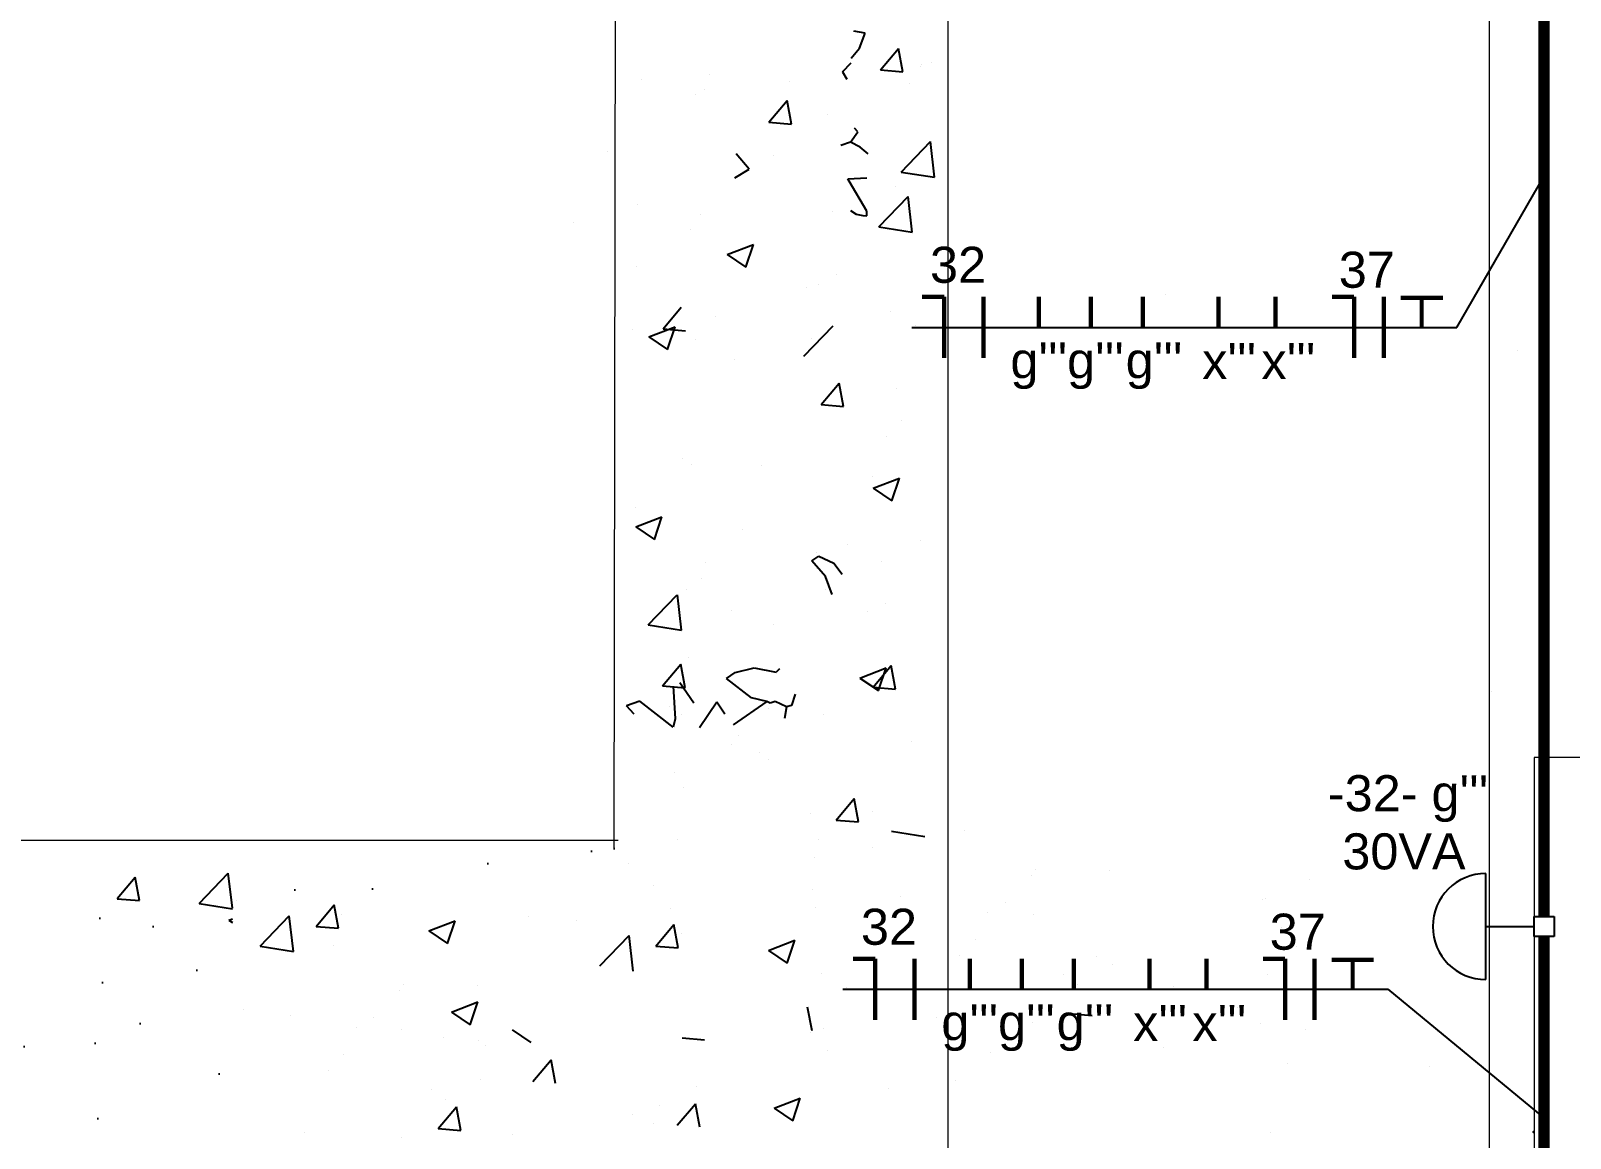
# Model space of a CAD drawing. Header units: millimetres. Extents: x 6597 to 20911, y -10306 to -132.
# Drawn here: x 12063.7 to 12473.5, y -5848.8 to -5553.9 of the extents above; entities that cross this region are included whole.
import ezdxf

# ---------------------------------------------------------------- set-up
doc = ezdxf.new("R2010")
doc.units = ezdxf.units.MM
doc.header["$LTSCALE"] = 25
doc.header["$MEASUREMENT"] = 0
doc.linetypes.add('CONTINU', pattern=[0])
doc.linetypes.add('DASHDOT2', pattern=[12.7, 6.35, -3.175, 0, -3.175])
for name, color, linetype in [('CIRCUITOS', 7, 'Continuous'), ('Iluminação1', 1, 'Continuous'), ('MAAI - VEGETAÇÃO', 106, 'Continuous')]:
    doc.layers.add(name, color=color, linetype=linetype)
doc.layers.add('EL-Condutos', color=5, linetype='Continuous', lineweight=30)
doc.layers.add('MAAI - ALVENARIA', color=7, linetype='Continuous', lineweight=0)
doc.styles.add('Arial', font='arial.ttf')

msp = doc.modelspace()

# ---------------------------------------------------------------- hatches: boundary and pattern name
at = {"layer": 'MAAI - VEGETAÇÃO', "transparency": 33554559}
h = msp.add_hatch(dxfattribs=at)
h.set_pattern_fill('AR-CONC', color=256, scale=10)
h.set_pattern_definition([(50, (-24217.496, -17853.917), (71.72602, -6.27521), [7.5, -82.5]), (355, (-24217.496, -17853.92), (-13.87513, 75.21921), [6, -66]), (100.45144, (-24211.52, -17854.44), (57.85088, 68.944), [6.37402, -70.11421]), (46.1842, (-24217.5, -17833.92), (106.72413, -16.55193), [11.25, -123.75]), (96.63564, (-24208.6, -17835.3), (93.4662, 97.41186), [9.56103, -105.17138]), (351.18416, (-24217.5, -17833.92), (93.4662, 97.41186), [9, -99]), (21, (-24207.496, -17838.917), (59.690705, -40.26189), [7.5, -82.5]), (326, (-24207.496, -17838.92), (24.33153, 72.515), [6, -66]), (71.45144, (-24202.52, -17842.27), (84.02224, 32.25312), [6.37402, -70.11421]), (37.5, (-24217.496, -17853.917), (1.215986, 33.289385), [0, -65.2, 0, -67, 0, -66.25]), (7.5, (-24217.496, -17853.917), (26.306954, 39.44117), [0, -38.2, 0, -63.7, 0, -25.25]), (327.5, (-24239.796, -17853.917), (53.382244, -2.255487), [0, -25, 0, -78, 0, -103.5]), (317.5, (-24249.796, -17853.917), (58.318617, 10.0105), [0, -32.5, 0, -51.8, 0, -73.5])])
h.paths.add_polyline_path([(12117.36, -5784.38), (12220.02, -5784.38), (12220.02, -5769.38), (11189.36, -5769.38), (11189.36, -5869.38), (11199.36, -5869.38), (11295.36, -5869.38), (11714.04, -5868.58), (11885.71, -5869.38), (12017.36, -5869.38), (12056.86, -5869.38), (12068.86, -5869.38), (12117.36, -5869.38), (12117.36, -5839.56), (12117.36, -5839.56), (12117.36, -5827.56)])

# ---------------------------------------------------------------- linework, layer by layer
at = {"layer": 'CIRCUITOS'}
for p, q in [((12443.29, -5632.85), (12466.36, -5592.9)), ((12298.2, -5632.85), (12443.29, -5632.85)), ((12279.82, -5809.11), (12424.9, -5809.11)), ((12424.9, -5809.11), (12466.51, -5843.42))]:
    msp.add_line(p, q, dxfattribs=at)
for points, const_width in [([(12300.93, -5624.72), (12306.85, -5624.72)], 1.16), ([(12306.85, -5624.72), (12306.85, -5640.98)], 1.16), ([(12317.28, -5624.72), (12317.28, -5640.98)], 1.16), ([(12332.04, -5624.72), (12332.04, -5632.85)], 1.16), ([(12345.89, -5624.72), (12345.89, -5632.85)], 1.16), ([(12359.74, -5624.72), (12359.74, -5632.85)], 1.16), ([(12379.86, -5624.72), (12379.86, -5632.85)], 1.16), ([(12395.05, -5624.72), (12395.05, -5632.85)], 1.16), ([(12410.05, -5624.72), (12415.96, -5624.72)], 1.16), ([(12415.96, -5624.72), (12415.96, -5640.98)], 1.16), ([(12423.83, -5624.72), (12423.83, -5640.98)], 1.16), ([(12428.33, -5625.01), (12439.57, -5625.01)], 1.11), ([(12433.95, -5625.01), (12433.95, -5632.85)], 1.11), ([(12282.55, -5800.98), (12288.47, -5800.98)], 1.16), ([(12288.47, -5800.98), (12288.47, -5817.24)], 1.16), ([(12298.9, -5800.98), (12298.9, -5817.24)], 1.16), ([(12313.66, -5800.98), (12313.66, -5809.11)], 1.16), ([(12327.51, -5800.98), (12327.51, -5809.11)], 1.16), ([(12341.36, -5800.98), (12341.36, -5809.11)], 1.16), ([(12361.48, -5800.98), (12361.48, -5809.11)], 1.16), ([(12376.67, -5800.98), (12376.67, -5809.11)], 1.16), ([(12391.67, -5800.98), (12397.58, -5800.98)], 1.16), ([(12397.58, -5800.98), (12397.58, -5817.24)], 1.16), ([(12405.44, -5800.98), (12405.44, -5817.24)], 1.16), ([(12409.95, -5801.27), (12421.19, -5801.27)], 1.11), ([(12415.57, -5801.27), (12415.57, -5809.11)], 1.11)]:
    msp.add_lwpolyline(points, dxfattribs=dict(at, const_width=const_width))
at = {"layer": 'EL-Condutos', "const_width": 3}
for points in [[(12466.51, -5497.05), (12466.51, -5789.75)], [(12466.51, -5795.05), (12466.51, -6030.09)]]:
    msp.add_lwpolyline(points, dxfattribs=at)
at = {"layer": 'Iluminação1', "color": 1}
for p, q in [((12451.01, -5806.52), (12451.01, -5778.27)), ((12451.01, -5806.52), (12451.01, -5778.27)), ((12463.86, -5795.05), (12463.86, -5789.75)), ((12463.86, -5789.75), (12469.16, -5789.75)), ((12463.86, -5795.05), (12463.86, -5789.75)), ((12463.86, -5789.75), (12469.16, -5789.75)), ((12469.16, -5789.75), (12469.16, -5795.05)), ((12469.16, -5789.75), (12469.16, -5795.05)), ((12451.01, -5792.4), (12463.86, -5792.4)), ((12451.01, -5792.4), (12463.86, -5792.4)), ((12469.16, -5795.05), (12463.86, -5795.05)), ((12469.16, -5795.05), (12463.86, -5795.05))]:
    msp.add_line(p, q, dxfattribs=at)
msp.add_arc((12451.01, -5792.4), 14.12, 90, 270, dxfattribs=at)
msp.add_arc((12451.01, -5792.4), 14.12, 90, 270, dxfattribs=at)
at = {"layer": 'MAAI - ALVENARIA'}
for p, q in [((12218.96, -5771.65), (12220.02, -5129.4)), ((12307.86, -5857.38), (12307.86, -5353.4)), ((12451.86, -5353.4), (12451.86, -5857.38)), ((12478.86, -5747.4), (12463.86, -5747.4)), ((11149.36, -5769.38), (12220.02, -5769.38))]:
    msp.add_line(p, q, dxfattribs=at)
at = {"layer": 'MAAI - ALVENARIA', "linetype": 'CONTINU'}
msp.add_line((12463.86, -5747.4), (12463.86, -6036.64), dxfattribs=at)
at = {"layer": 'MAAI - VEGETAÇÃO', "transparency": 33554559}
for p, q in [((12285.81, -5554.55), (12282.81, -5554.02)), ((12284.32, -5558.53), (12285.81, -5554.55)), ((12282.11, -5561.2), (12284.32, -5558.53)), ((12279.76, -5564.84), (12282.04, -5562.41)), ((12279.76, -5564.84), (12280.95, -5566.77)), ((12281.86, -5583.58), (12283.83, -5580.82)), ((12283.83, -5580.82), (12282.92, -5579.85)), ((12281.86, -5583.58), (12279.32, -5584.43)), ((12284.43, -5584.89), (12281.86, -5583.58)), ((12286.63, -5586.69), (12284.43, -5584.89)), ((12254.94, -5590.7), (12251.46, -5586.69)), ((12251.09, -5593.02), (12254.94, -5590.7)), ((12281.22, -5593.28), (12286.27, -5593.02)), ((12281.51, -5593.92), (12281.22, -5593.28)), ((12286.26, -5601.93), (12281.51, -5593.92)), ((12281.87, -5601.78), (12283.37, -5602.72)), ((12283.37, -5602.72), (12285.17, -5603.07)), ((12285.17, -5603.07), (12286.22, -5603.18)), ((12286.22, -5603.18), (12286.26, -5601.93)), ((12271.63, -5695.04), (12273.43, -5693.79)), ((12275.27, -5699.2), (12271.63, -5695.04)), ((12273.43, -5693.79), (12277.49, -5695.66)), ((12277.49, -5695.66), (12279.71, -5698.54)), ((12277.02, -5703.97), (12275.27, -5699.2)), ((12251.17, -5724.71), (12256.27, -5723.48)), ((12256.27, -5723.48), (12262.11, -5724.64)), ((12263.02, -5723.8), (12262.11, -5724.64)), ((12234.67, -5728.35), (12235.24, -5737.12)), ((12240.2, -5732.91), (12236.44, -5727.53)), ((12248.93, -5726.39), (12251.17, -5724.71)), ((12255.58, -5731.49), (12248.93, -5726.39)), ((12225.78, -5732.42), (12222.24, -5733.62)), ((12234.73, -5739.29), (12225.78, -5732.42)), ((12259.66, -5732.44), (12250.7, -5738.7)), ((12259.66, -5732.44), (12255.58, -5731.49)), ((12260.52, -5732.9), (12259.66, -5732.44)), ((12261.85, -5732.51), (12260.52, -5732.9)), ((12264.86, -5733.92), (12261.85, -5732.51)), ((12267.17, -5730.5), (12266.19, -5733.53)), ((12224.35, -5735.87), (12222.24, -5733.62)), ((12246.33, -5732.68), (12241.73, -5739.52)), ((12248.41, -5735.81), (12246.33, -5732.68)), ((12264.86, -5733.92), (12264.32, -5736.97)), ((12266.19, -5733.53), (12264.86, -5733.92)), ((12235.24, -5737.12), (12234.73, -5739.29))]:
    msp.add_line(p, q, dxfattribs=at)
at = {"layer": 'MAAI - VEGETAÇÃO', "linetype": 'Continuous', "transparency": 33554559}
for p, q in [((12289.87, -5564.32), (12294.69, -5558.58)), ((12295.85, -5564.85), (12294.69, -5558.58)), ((12289.87, -5564.32), (12295.85, -5564.84)), ((12295.04, -5562.03), (12295.04, -5562.03)), ((12300.58, -5563.5), (12300.58, -5563.5)), ((12300.74, -5562.97), (12300.74, -5562.97)), ((12303.53, -5562.45), (12303.53, -5562.45)), ((12226.36, -5566.74), (12226.36, -5566.74)), ((12244.32, -5565.53), (12244.32, -5565.53)), ((12265.65, -5567.44), (12265.65, -5567.44)), ((12297.7, -5567.79), (12297.7, -5567.79)), ((12240.62, -5570.73), (12240.62, -5570.73)), ((12243.11, -5569.53), (12243.11, -5569.53)), ((12260.19, -5578.19), (12265.01, -5572.45)), ((12266.16, -5578.72), (12265.01, -5572.45)), ((12275.65, -5576.11), (12275.65, -5576.11)), ((12260.19, -5578.19), (12266.16, -5578.72)), ((12295.37, -5591.51), (12303.16, -5583.39)), ((12304.26, -5592.9), (12303.15, -5583.4)), ((12217.33, -5586.12), (12217.33, -5586.12)), ((12261.47, -5586.97), (12261.47, -5586.97)), ((12295.36, -5591.52), (12304.26, -5592.9)), ((12293.83, -5595.32), (12293.83, -5595.32)), ((12225.14, -5600.03), (12225.14, -5600.03)), ((12289.44, -5606.1), (12297.23, -5597.99)), ((12298.33, -5607.49), (12297.22, -5598)), ((12208.06, -5604.95), (12208.06, -5604.95)), ((12241.89, -5602.82), (12241.89, -5602.82)), ((12277.22, -5601.89), (12277.22, -5601.89)), ((12239.35, -5606.88), (12239.35, -5606.88)), ((12289.44, -5606.11), (12298.33, -5607.49)), ((12249.05, -5613.46), (12256.05, -5610.77)), ((12249.05, -5613.46), (12254.02, -5616.81)), ((12254.02, -5616.81), (12256.05, -5610.77)), ((12224.85, -5616.63), (12224.85, -5616.63)), ((12273.27, -5621.33), (12273.27, -5621.33)), ((12278.23, -5618.89), (12278.23, -5618.89)), ((12270.16, -5622.14), (12270.16, -5622.14)), ((12365.82, -5624.19), (12365.82, -5624.19)), ((12232.02, -5633.27), (12236.84, -5627.52)), ((12245.93, -5630.06), (12245.93, -5630.06)), ((12292.61, -5628.61), (12292.61, -5628.61)), ((12223.93, -5633.32), (12223.93, -5633.32)), ((12228.24, -5635.41), (12235.24, -5632.72)), ((12232.02, -5633.27), (12238, -5633.79)), ((12233.21, -5638.77), (12235.24, -5632.72)), ((12269.51, -5640.53), (12277.3, -5632.41)), ((12299.31, -5632.32), (12299.31, -5632.32)), ((12228.24, -5635.41), (12233.21, -5638.77)), ((12240.67, -5636.11), (12240.67, -5636.11)), ((12271.52, -5635.78), (12271.52, -5635.78)), ((12250.91, -5641.33), (12250.91, -5641.33)), ((12459.46, -5639.09), (12459.46, -5639.09)), ((12274.06, -5653.41), (12278.88, -5647.67)), ((12280.04, -5653.94), (12278.88, -5647.67)), ((12294.1, -5649.18), (12294.1, -5649.18)), ((12274.06, -5653.41), (12280.04, -5653.94)), ((12295.48, -5657.73), (12295.48, -5657.73)), ((12291.4, -5661.9), (12291.4, -5661.9)), ((12237.16, -5667.74), (12237.16, -5667.74)), ((12239.46, -5669.4), (12239.46, -5669.4)), ((12258.33, -5669.72), (12258.33, -5669.72)), ((12287.76, -5672.46), (12287.76, -5672.46)), ((12287.93, -5675.67), (12294.93, -5672.99)), ((12292.9, -5679.03), (12294.93, -5672.99)), ((12287.93, -5675.67), (12292.9, -5679.03)), ((12224.61, -5680.77), (12224.61, -5680.77)), ((12224.72, -5685.97), (12231.72, -5683.29)), ((12229.69, -5689.33), (12231.72, -5683.29)), ((12224.72, -5685.97), (12229.69, -5689.33)), ((12253.12, -5686.58), (12253.12, -5686.58)), ((12281.09, -5690.58), (12281.09, -5690.58)), ((12300.44, -5689.6), (12300.44, -5689.6)), ((12243.21, -5695.57), (12243.21, -5695.57)), ((12272.84, -5692.85), (12272.84, -5692.85)), ((12290.18, -5695.19), (12290.18, -5695.19)), ((12242.12, -5699.61), (12242.12, -5699.61)), ((12272.81, -5696.93), (12272.81, -5696.93)), ((12238.24, -5702.69), (12238.24, -5702.69)), ((12275.35, -5702.74), (12275.35, -5702.74)), ((12228.06, -5712.06), (12235.68, -5704.12)), ((12236.95, -5713.45), (12235.85, -5704.05)), ((12291.22, -5706.49), (12291.22, -5706.49)), ((12228.05, -5712.07), (12236.95, -5713.45)), ((12250.22, -5708.28), (12250.22, -5708.28)), ((12261.46, -5711.9), (12261.46, -5711.9)), ((12286.49, -5708.61), (12286.49, -5708.61)), ((12231.89, -5728.31), (12236.71, -5722.57)), ((12237.87, -5728.84), (12236.71, -5722.57)), ((12238.86, -5720.82), (12238.86, -5720.82)), ((12284.41, -5726.24), (12291.41, -5723.55)), ((12287.94, -5728.63), (12292.76, -5722.89)), ((12289.38, -5729.59), (12291.41, -5723.55)), ((12292.24, -5723.07), (12292.24, -5723.07)), ((12293.91, -5729.15), (12292.76, -5722.89)), ((12231.89, -5728.31), (12237.87, -5728.84)), ((12284.41, -5726.24), (12289.38, -5729.59)), ((12288.96, -5728.48), (12288.96, -5728.48)), ((12287.94, -5728.63), (12293.91, -5729.15)), ((12452.39, -5729.84), (12452.39, -5729.84)), ((12233.65, -5733.75), (12233.65, -5733.75)), ((12237.03, -5735.98), (12237.03, -5735.98)), ((12259.94, -5734.25), (12259.94, -5734.25)), ((12274.65, -5735.92), (12274.65, -5735.92)), ((12250.24, -5743.89), (12250.24, -5743.89)), ((12252.08, -5741.4), (12252.08, -5741.4)), ((12298.06, -5743.06), (12298.06, -5743.06)), ((12257.62, -5745.97), (12257.62, -5745.97)), ((12260.18, -5748.05), (12260.18, -5748.05)), ((12235.15, -5751.34), (12235.15, -5751.34)), ((12237.35, -5755.26), (12237.35, -5755.26)), ((12278.05, -5764.03), (12282.87, -5758.28)), ((12284.03, -5764.55), (12282.87, -5758.28)), ((12271.22, -5762.4), (12271.22, -5762.4)), ((12278.05, -5764.03), (12284.03, -5764.55)), ((12287.75, -5761.77), (12287.75, -5761.77)), ((12235.81, -5769.27), (12235.81, -5769.27)), ((12273.44, -5769.21), (12273.44, -5769.21)), ((12292.8, -5767.03), (12301.69, -5768.41)), ((12312.24, -5766.7), (12312.24, -5766.7)), ((12218.96, -5771.65), (12218.96, -5771.65)), ((12287.69, -5771.44), (12287.69, -5771.44)), ((12222.93, -5775.61), (12222.93, -5775.61)), ((12272.35, -5773.9), (12272.35, -5773.9)), ((12331.07, -5777.24), (12331.07, -5777.24)), ((12350.79, -5777.53), (12350.79, -5777.53)), ((12229.37, -5781.45), (12229.37, -5781.45)), ((12329.97, -5778.8), (12329.97, -5778.8)), ((12404.17, -5779.78), (12404.17, -5779.78)), ((12118.41, -5785.56), (12118.41, -5785.56)), ((12271.75, -5782.5), (12271.75, -5782.5)), ((12295.18, -5784.36), (12295.18, -5784.36)), ((12391.43, -5785.24), (12391.43, -5785.24)), ((12392.25, -5785.04), (12392.25, -5785.04)), ((12124.73, -5797.66), (12132.52, -5789.54)), ((12133.62, -5799.04), (12132.52, -5789.55)), ((12139.66, -5792.35), (12144.48, -5786.6)), ((12145.63, -5792.87), (12144.48, -5786.6)), ((12146.44, -5789.14), (12146.44, -5789.14)), ((12196.11, -5789.83), (12196.11, -5789.83)), ((12233.88, -5787.49), (12233.88, -5787.49)), ((12272.54, -5787.26), (12272.54, -5787.26)), ((12318.49, -5788.7), (12318.49, -5788.7)), ((12323.09, -5786.09), (12323.09, -5786.09)), ((12330.52, -5789.15), (12330.52, -5789.15)), ((12139.66, -5792.35), (12145.63, -5792.87)), ((12169.65, -5793.52), (12176.65, -5790.84)), ((12169.65, -5793.52), (12174.63, -5796.88)), ((12174.63, -5796.88), (12176.65, -5790.84)), ((12208.84, -5790.78), (12208.84, -5790.78)), ((12230.08, -5797.58), (12234.91, -5791.83)), ((12236.06, -5798.1), (12234.91, -5791.83)), ((12396.61, -5792.65), (12396.61, -5792.65)), ((12124.73, -5797.66), (12133.62, -5799.04)), ((12144.17, -5797.33), (12144.17, -5797.33)), ((12215.16, -5802.88), (12222.95, -5794.77)), ((12224.05, -5804.27), (12222.94, -5794.77)), ((12230.08, -5797.58), (12236.06, -5798.1)), ((12236.86, -5794.37), (12236.86, -5794.37)), ((12260.08, -5798.75), (12267.08, -5796.06)), ((12265.05, -5802.11), (12267.08, -5796.06)), ((12286.53, -5795.06), (12286.53, -5795.06)), ((12315.04, -5795.96), (12315.04, -5795.96)), ((12400.6, -5797.69), (12400.6, -5797.69)), ((12404.44, -5794.49), (12404.44, -5794.49)), ((12260.08, -5798.75), (12265.05, -5802.11)), ((12311.02, -5799.99), (12311.02, -5799.99)), ((12347.43, -5800.45), (12347.43, -5800.45)), ((12274.23, -5804.88), (12274.23, -5804.88)), ((12338.52, -5805.06), (12338.52, -5805.06)), ((12351.6, -5802.58), (12351.6, -5802.58)), ((12392.95, -5805.07), (12392.95, -5805.07)), ((12161.9, -5809.43), (12161.9, -5809.43)), ((12163, -5807.87), (12163, -5807.87)), ((12182.72, -5808.16), (12182.72, -5808.16)), ((12280.93, -5808.58), (12280.93, -5808.58)), ((12342.28, -5807.7), (12342.28, -5807.7)), ((12367.92, -5808.37), (12367.92, -5808.37)), ((12120.23, -5814.39), (12120.23, -5814.39)), ((12175.72, -5815.17), (12182.72, -5812.48)), ((12180.69, -5818.53), (12182.72, -5812.48)), ((12271.65, -5820.13), (12270.49, -5813.86)), ((12384.97, -5813.92), (12384.97, -5813.92)), ((12132.74, -5816), (12132.74, -5816)), ((12155.01, -5816.72), (12155.01, -5816.72)), ((12175.72, -5815.17), (12180.69, -5818.53)), ((12304.77, -5816.68), (12304.77, -5816.68)), ((12330.35, -5818.01), (12330.35, -5818.01)), ((12340.23, -5815.52), (12346.21, -5816.04)), ((12359.94, -5817.21), (12359.94, -5817.21)), ((12373.11, -5815.84), (12373.11, -5815.84)), ((12391.03, -5818.33), (12391.03, -5818.33)), ((12150.42, -5819.33), (12150.42, -5819.33)), ((12162.45, -5819.77), (12162.45, -5819.77)), ((12173.66, -5822.07), (12173.66, -5822.07)), ((12191.84, -5819.94), (12196.82, -5823.3)), ((12237.06, -5822.01), (12243.04, -5822.53)), ((12271.32, -5820.55), (12271.32, -5820.55)), ((12274.7, -5819.45), (12274.7, -5819.45)), ((12403, -5819.69), (12403, -5819.69)), ((12146.96, -5826.59), (12146.96, -5826.59)), ((12182.98, -5822.86), (12182.98, -5822.86)), ((12184.63, -5824.14), (12184.63, -5824.14)), ((12275.72, -5825.44), (12275.72, -5825.44)), ((12319.24, -5825.92), (12319.24, -5825.92)), ((12365.12, -5824.68), (12365.12, -5824.68)), ((12142.95, -5830.62), (12142.95, -5830.62)), ((12197.37, -5833.64), (12202.19, -5827.89)), ((12203.34, -5834.16), (12202.19, -5827.9)), ((12398.11, -5828.91), (12398.11, -5828.91)), ((12435.98, -5829.58), (12435.98, -5829.58)), ((12113.81, -5831.67), (12113.81, -5831.67)), ((12183.53, -5833.21), (12183.53, -5833.21)), ((12309.81, -5833.28), (12309.81, -5833.28)), ((12170.44, -5835.69), (12170.44, -5835.69)), ((12174.21, -5838.33), (12174.21, -5838.33)), ((12240.95, -5835.07), (12240.95, -5835.07)), ((12261.54, -5840.75), (12268.54, -5838.06)), ((12266.51, -5844.11), (12268.54, -5838.06)), ((12291.97, -5835.58), (12291.97, -5835.58)), ((12172.16, -5846.14), (12176.98, -5840.4)), ((12178.13, -5846.67), (12176.98, -5840.4)), ((12224, -5842.55), (12224, -5842.55)), ((12230.96, -5839.97), (12230.96, -5839.97)), ((12235.79, -5845.3), (12240.61, -5839.56)), ((12241.76, -5845.83), (12240.61, -5839.56)), ((12261.54, -5840.75), (12266.51, -5844.11)), ((12136.69, -5847.31), (12136.69, -5847.31)), ((12172.16, -5846.14), (12178.13, -5846.67)), ((12229.48, -5844.97), (12229.48, -5844.97)), ((12241.5, -5845.42), (12241.5, -5845.42)), ((12393.76, -5847.13), (12393.76, -5847.13)), ((12463.48, -5847.02), (12463.86, -5846.88)), ((12463.48, -5847.02), (12463.86, -5847.28)), ((12162.27, -5848.64), (12162.27, -5848.64)), ((12191.86, -5847.84), (12191.86, -5847.84))]:
    msp.add_line(p, q, dxfattribs=at)

# ---------------------------------------------------------------- texts
at = {"layer": 'CIRCUITOS', "linetype": 'DASHDOT2', "style": 'Arial'}
for s, p in [('32', (12303.06, -5620.99)), ('37', (12411.87, -5622.31)), ("g'''", (12324.46, -5646.41)), ("g'''", (12339.54, -5646.41)), ("g'''", (12355.13, -5646.41)), ("x'''", (12375.51, -5646.62)), ("x'''", (12391.28, -5646.62)), ("-32- g'''", (12408.97, -5761.69)), ('30VA', (12412.82, -5777.18)), ('32', (12284.68, -5797.25)), ('37', (12393.49, -5798.57)), ("g'''", (12306.07, -5822.68)), ("g'''", (12321.16, -5822.68)), ("g'''", (12336.75, -5822.68)), ("x'''", (12357.13, -5822.89)), ("x'''", (12372.9, -5822.89))]:
    msp.add_text(s, height=9.6, dxfattribs=at).set_placement(p)

doc.saveas('drawing.dxf')
